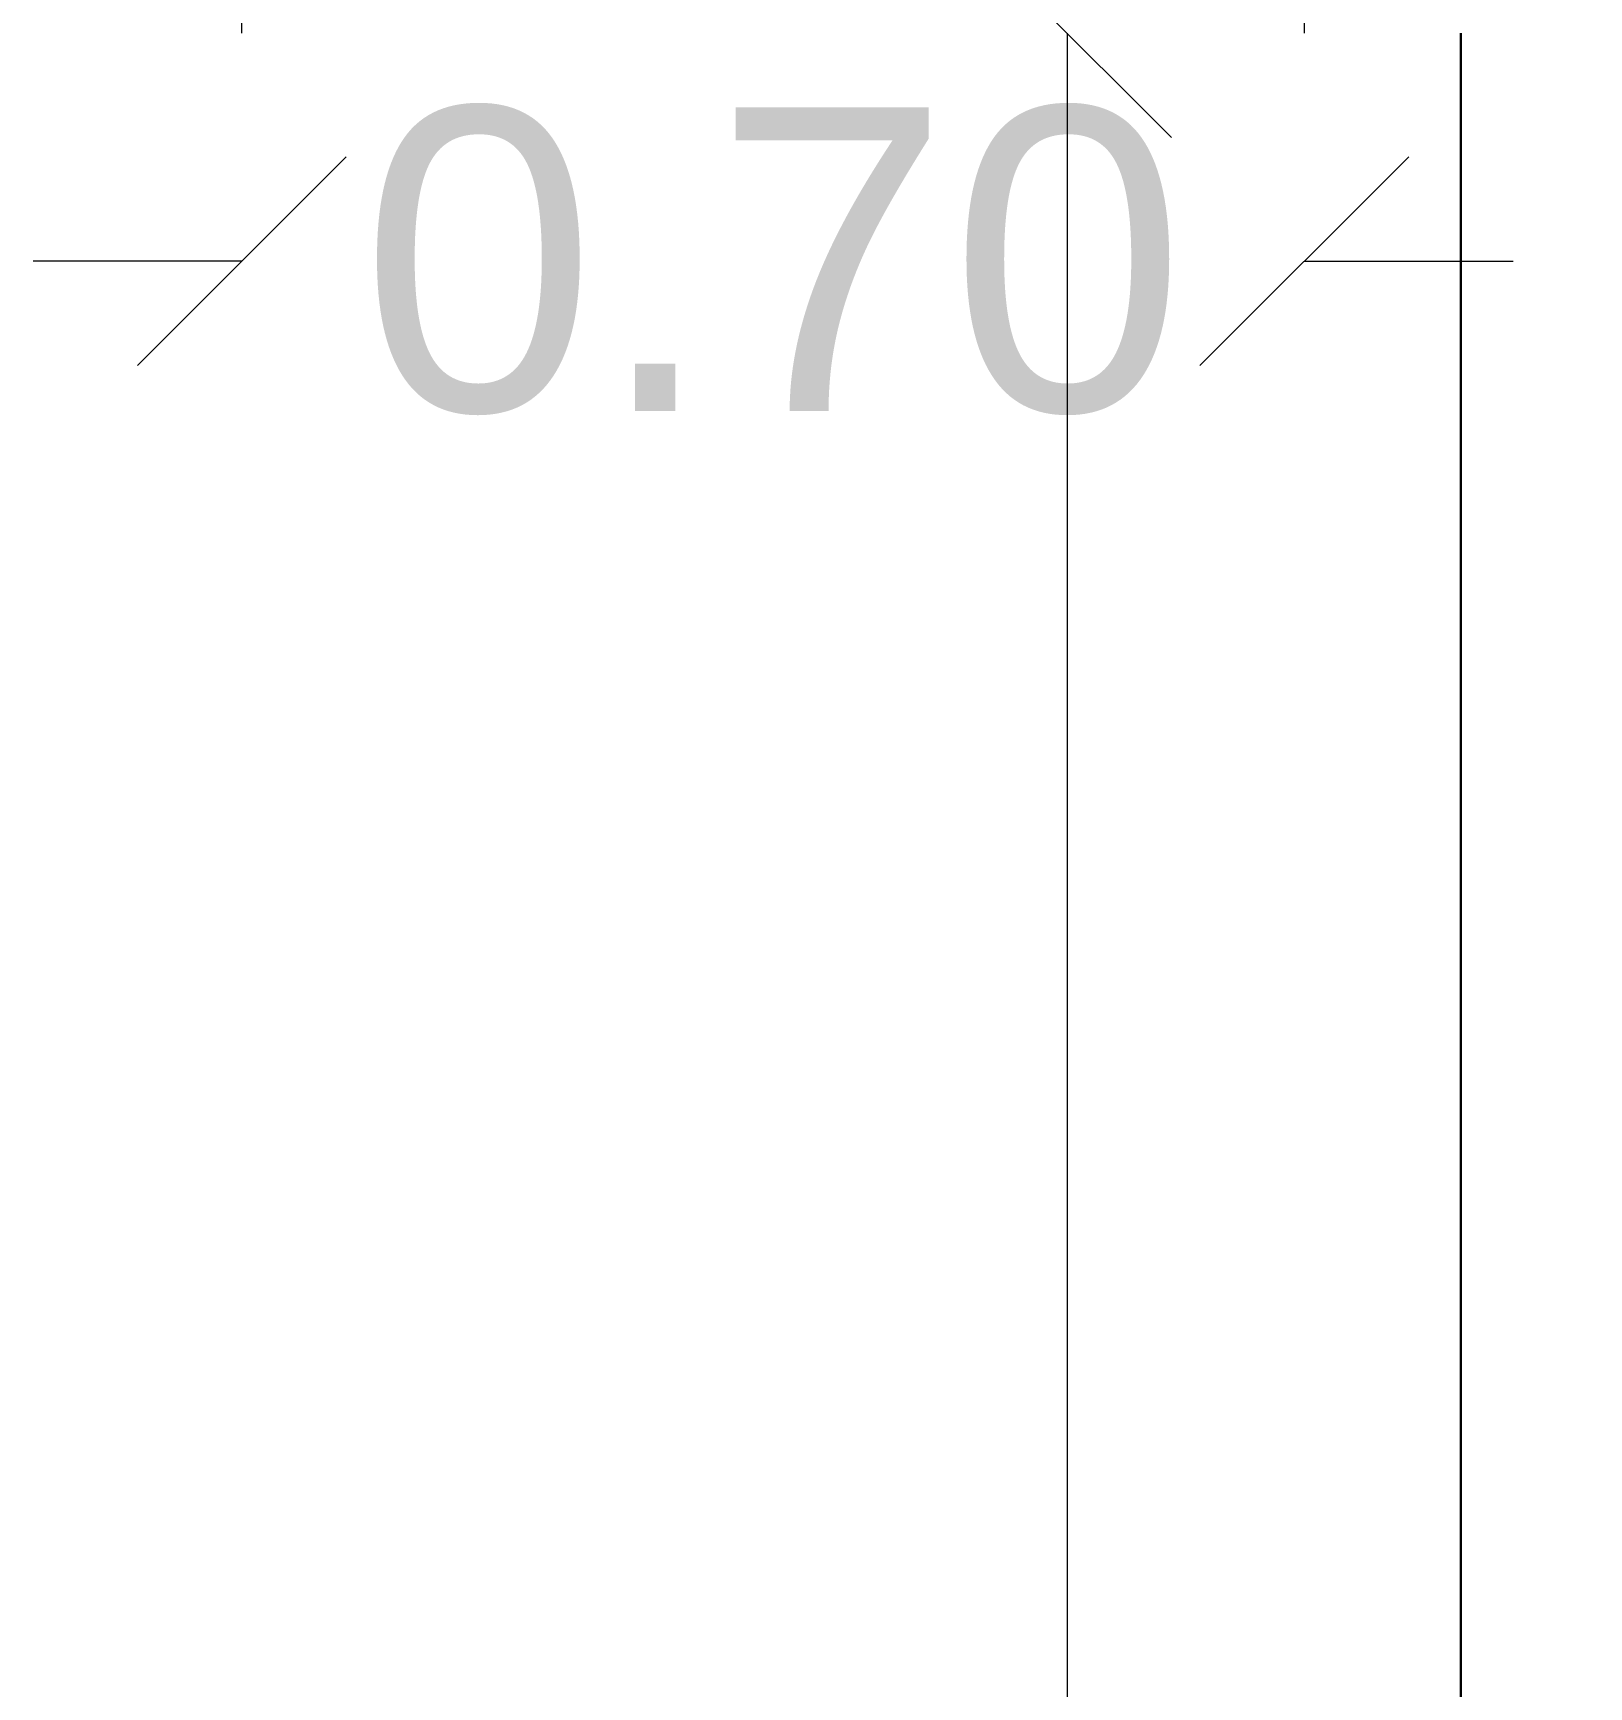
# Model space of a CAD drawing. Header units: metres. Extents: x -355 to 973, y -73 to 238.
# Drawn here: x -279.081 to -278.056, y 102.244 to 103.333 of the extents above; entities that cross this region are included whole.
import ezdxf

# ---------------------------------------------------------------- set-up
doc = ezdxf.new("R2010")
doc.units = ezdxf.units.M
doc.header["$LTSCALE"] = 3
doc.header["$MEASUREMENT"] = 0
doc.layers.add('05', color=21, linetype='Continuous', lineweight=5)
doc.styles.get("Standard").update_dxf_attribs({"font": 'arial.ttf'})
doc.dimstyles.new('ahmad', dxfattribs={"dimtxt": 0.2, "dimasz": 0.1375, "dimexe": 0, "dimexo": 0.0625, "dimgap": 0.09, "dimtad": 0, "dimzin": 0, "dimdsep": 46, "dimtxsty": 'Standard', "dimblk": 'OBLIQUE', "dimcen": 0.09, "dimclrd": 245, "dimclrt": 61, "dimadec": 0, "dimazin": 0, "dimtfac": 1, "dimtofl": 0, "dimtmove": 0, "dimatfit": 3, "dimldrblk": 'OBLIQUE', "dimfxl": 0, "dimfxlon": 1, "dimtolj": 1, "dimtzin": 0, "dimlwd": 13, "dimarcsym": 0})

# ---------------------------------------------------------------- blocks, each defined once
blk = doc.blocks.new('_Oblique')
at = {"color": 0, "linetype": 'ByBlock', "lineweight": -2}
blk.add_line((-0.5, -0.5), (0.5, 0.5), dxfattribs=at)
blk = doc.blocks.new('*D653')
at = {"color": 245, "lineweight": 13, "transparency": 16777216}
for p, q in [((-278.0407, 101.4623), (-277.7307, 101.4623)), ((-276.7407, 101.4623), (-277.0507, 101.4623))]:
    blk.add_line(p, q, dxfattribs=at)
at = {"layer": 'Defpoints', "color": 0, "transparency": 16777216}
for p in [(-278.0407, 102.4861), (-276.7407, 102.4861), (-278.0407, 101.4623)]:
    blk.add_point(p, dxfattribs=at)
at = {"color": 245, "lineweight": 13, "transparency": 16777216, "xscale": 0.1375, "yscale": 0.1375, "zscale": 0.1375, "rotation": 180}
blk.add_blockref('_Oblique', (-278.0407, 101.4623), dxfattribs=at)
at = {"color": 245, "lineweight": 13, "transparency": 16777216, "xscale": 0.1375, "yscale": 0.1375, "zscale": 0.1375}
blk.add_blockref('_Oblique', (-276.7407, 101.4623), dxfattribs=at)
at = {"color": 61, "transparency": 16777216, "insert": (-277.3907, 101.4623), "char_height": 0.2, "attachment_point": 5}
blk.add_mtext('\\A1;1.30', dxfattribs=at)
blk = doc.blocks.new('dfgdfg')
at = {"layer": '05'}
for p, q in [((191.8965, -169.4684), (191.7965, -169.4684)), ((191.8965, -170.1684), (191.7965, -170.1684))]:
    blk.add_line(p, q, dxfattribs=at)
blk = doc.blocks.new('*D929')
at = {"color": 245, "lineweight": 13, "transparency": 16777216}
for p, q in [((-278.4, 103.3334), (-278.4, 101.0603)), ((-278.4, 98.0861), (-278.4, 100.3592))]:
    blk.add_line(p, q, dxfattribs=at)
at = {"layer": 'Defpoints', "color": 0, "transparency": 16777216}
for p in [(-278.1407, 103.3334), (-278.4, 98.0861), (-278.1407, 98.0861)]:
    blk.add_point(p, dxfattribs=at)
at = {"color": 245, "lineweight": 13, "transparency": 16777216, "xscale": 0.1375, "yscale": 0.1375, "zscale": 0.1375}
for p, rotation in [((-278.4, 103.3334), 90), ((-278.4, 98.0861), 270)]:
    blk.add_blockref('_Oblique', p, dxfattribs=dict(at, rotation=rotation))
at = {"color": 61, "transparency": 16777216, "insert": (-278.4, 100.7098), "char_height": 0.2, "attachment_point": 5, "rotation": 90}
blk.add_mtext('\\A1;5.25', dxfattribs=at)
blk = doc.blocks.new('*D937')
at = {"color": 245, "lineweight": 13, "transparency": 16777216}
for p, q in [((-278.9438, 103.183), (-279.0813, 103.183)), ((-278.2438, 103.183), (-278.1063, 103.183))]:
    blk.add_line(p, q, dxfattribs=at)
at = {"layer": 'Defpoints', "color": 0, "transparency": 16777216}
for p in [(-278.9438, 103.3334), (-278.2438, 103.3334), (-278.2438, 103.183)]:
    blk.add_point(p, dxfattribs=at)
at = {"color": 245, "lineweight": 13, "transparency": 16777216, "xscale": 0.1375, "yscale": 0.1375, "zscale": 0.1375}
blk.add_blockref('_Oblique', (-278.9438, 103.183), dxfattribs=at)
at = {"color": 245, "lineweight": 13, "transparency": 16777216, "xscale": 0.1375, "yscale": 0.1375, "zscale": 0.1375, "rotation": 180}
blk.add_blockref('_Oblique', (-278.2438, 103.183), dxfattribs=at)
at = {"color": 61, "transparency": 16777216, "insert": (-278.5938, 103.183), "char_height": 0.2, "attachment_point": 5}
blk.add_mtext('\\A1;0.70', dxfattribs=at)

msp = doc.modelspace()

# ---------------------------------------------------------------- linework, layer by layer
for p, q in [((-278.1407, 101.5861), (-278.1407, 103.3334)), ((-278.1407, 103.3334), (-278.1407, 98.0861))]:
    msp.add_line(p, q)

# ---------------------------------------------------------------- block references
at = {"rotation": 270}
msp.add_blockref('dfgdfg', (-108.7754, 295.2299), dxfattribs=at)

# ---------------------------------------------------------------- dimensions: what is measured, and where the dimension line sits
dim = msp.add_linear_dim(base=(-278.4, 98.0861), p1=(-278.1407, 103.3334), p2=(-278.1407, 98.0861), angle=90, dimstyle='ahmad')
dim.commit()
dim.dimension.update_dxf_attribs({"geometry": '*D929', "text_midpoint": (-278.4, 100.7098)})
for base, p1, p2, picture, middle in [((-278.2438, 103.183), (-278.9438, 103.3334), (-278.2438, 103.3334), '*D937', (-278.5938, 103.183)), ((-278.0407, 101.4623), (-276.7407, 102.4861), (-278.0407, 102.4861), '*D653', (-277.3907, 101.4623))]:
    dim = msp.add_linear_dim(base=base, p1=p1, p2=p2, dimstyle='ahmad')
    dim.commit()
    dim.dimension.update_dxf_attribs({"geometry": picture, "text_midpoint": middle})

doc.saveas('drawing.dxf')
